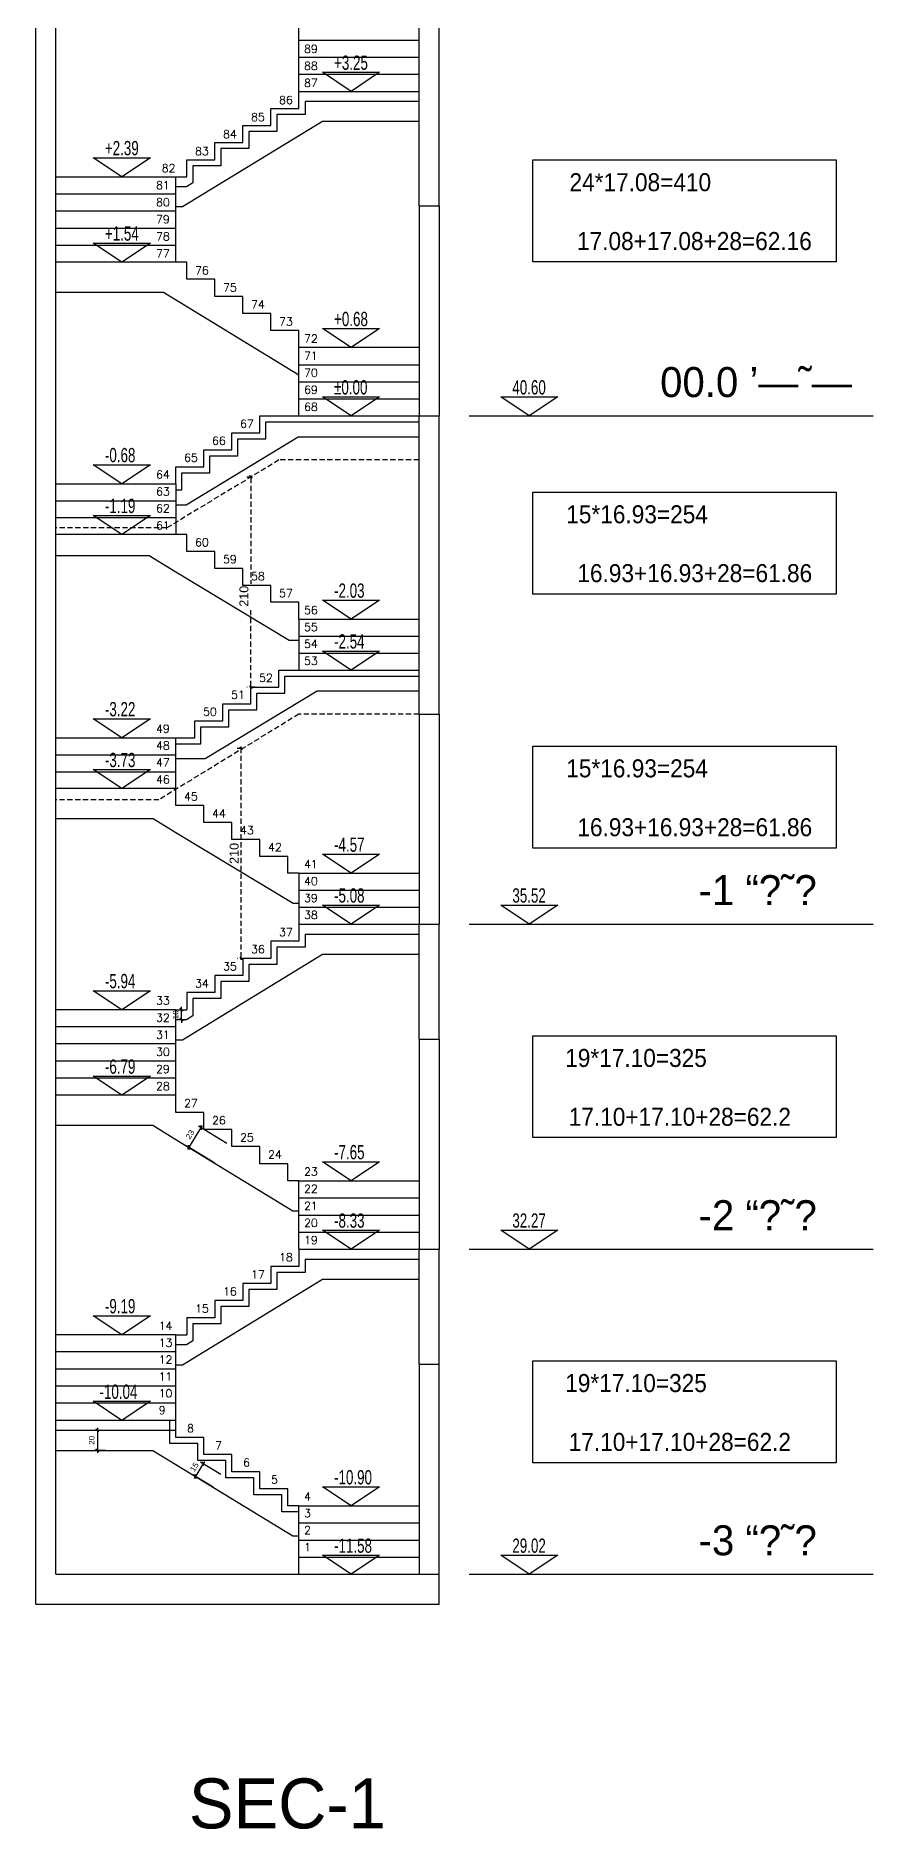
# Model space of a CAD drawing. Header units: centimetres. Extents: x 55145 to 64769, y -6931 to 11377.
# Drawn here: x 61562 to 62399, y 2570 to 4363 of the extents above; entities that cross this region are included whole.
import ezdxf
from ezdxf.enums import TextEntityAlignment as Align

# ---------------------------------------------------------------- set-up
doc = ezdxf.new("R2010")
doc.units = ezdxf.units.CM
doc.header["$LTSCALE"] = 11
doc.header["$MEASUREMENT"] = 0
doc.linetypes.add('Hidden', pattern=[0.714375, 0.47625, -0.238125])
doc.layers.get('DEFPOINTS').update_dxf_attribs({"color": 1})
for name, color, linetype in [('73', 120, 'Continuous'), ('B-TEXT-H', 6, 'Continuous'), ('DIM', 2, 'Continuous'), ('dim-100-v', 63, 'Continuous'), ('HATCH', 9, 'Continuous'), ('HID', 5, 'Hidden'), ('MABAT', 4, 'Continuous'), ('TXT', 2, 'Continuous'), ('TXT-Mech', 4, 'Continuous'), ('wall', 7, 'Continuous')]:
    doc.layers.add(name, color=color, linetype=linetype)
doc.styles.add('$0$TXT', font='TXT', dxfattribs={"width": 0.7})
doc.styles.add('hebtxt', font='hebtxt-weld.shx', dxfattribs={"width": 1.11})
doc.styles.add('ROMANCE', font='romanc')
doc.styles.add('SIMPHEB', font='SIMPHEB', dxfattribs={"height": 18})
doc.styles.get("Standard").update_dxf_attribs({"font": 'arial.ttf'})
doc.styles.add('T', font='tovana02')
doc.dimstyles.new('1-25', dxfattribs={"dimtxt": 9, "dimasz": 1, "dimexe": 2, "dimexo": 3, "dimgap": 2.5, "dimtad": 1, "dimdec": 0, "dimdsep": 46, "dimtxsty": 'Standard', "dimblk": 'GGK_DIM', "dimcen": 0.09, "dimse1": 1, "dimse2": 1, "dimadec": 0, "dimazin": 0, "dimtfac": 1, "dimtdec": 0, "dimtix": 1, "dimtmove": 2, "dimatfit": 3, "dimfxl": 1, "dimtolj": 1, "dimtzin": 0, "dimarcsym": 0})
doc.dimstyles.new('25', dxfattribs={"dimtxt": 5.5, "dimasz": 3, "dimexe": 3, "dimexo": 6, "dimgap": 3, "dimtad": 1, "dimdec": 0, "dimrnd": 0.5, "dimdsep": 46, "dimtxsty": 'hebtxt', "dimblk1": 'OBLIQUE', "dimblk2": 'OBLIQUE', "dimsah": 1, "dimcen": 1, "dimdle": 2.5, "dimclre": 9, "dimclrt": 3, "dimadec": 0, "dimazin": 0, "dimtfac": 1, "dimtdec": 0, "dimtix": 1, "dimtmove": 2, "dimatfit": 3, "dimldrblk": 'OBLIQUE', "dimfxl": 1, "dimtolj": 1, "dimarcsym": 0})

# ---------------------------------------------------------------- blocks, each defined once
blk = doc.blocks.new('_OBLIQUE')
at = {"color": 0, "linetype": 'ByBlock'}
blk.add_line((-0.5, -0.5), (0.5, 0.5), dxfattribs=at)
blk = doc.blocks.new('*D620')
at = {"layer": 'DEFPOINTS', "color": 0, "ltscale": 5, "transparency": 16777216}
for p in [(61701.94500154079, 3389.362583959361), (61707.44500154079, 3389.362583959361), (61701.94500154079, 3379.362583959361)]:
    blk.add_point(p, dxfattribs=at)
at = {"layer": 'DIM', "color": 0, "lineweight": -2, "ltscale": 5, "transparency": 16777216}
for p, q in [((61707.44500154079, 3389.362583959361), (61707.44500154079, 3392.362583959361)), ((61707.44500154079, 3379.362583959361), (61707.44500154079, 3389.362583959361)), ((61707.44500154079, 3379.362583959361), (61707.44500154079, 3376.362583959361))]:
    blk.add_line(p, q, dxfattribs=at)
at = {"layer": 'DIM', "color": 9, "lineweight": -2, "ltscale": 5, "transparency": 16777216}
for p, q in [((61707.94500154079, 3389.362583959361), (61710.44500154079, 3389.362583959361)), ((61707.94500154079, 3379.362583959361), (61710.44500154079, 3379.362583959361))]:
    blk.add_line(p, q, dxfattribs=at)
at = {"layer": 'DIM', "color": 0, "lineweight": -2, "ltscale": 5, "transparency": 16777216, "xscale": 3, "yscale": 3, "zscale": 3}
for p, rotation in [((61707.44500154079, 3389.362583959361), 270), ((61707.44500154079, 3379.362583959361), 90)]:
    blk.add_blockref('_OBLIQUE', p, dxfattribs=dict(at, rotation=rotation))
at = {"layer": 'DIM', "color": 3, "ltscale": 5, "transparency": 16777216, "insert": (61701.69500154078, 3384.362583959342), "char_height": 5.5, "attachment_point": 5, "rotation": 90, "style": 'hebtxt'}
blk.add_mtext('\\A1;10', dxfattribs=at)
blk = doc.blocks.new('sec-1-325')
at = {"layer": 'MABAT'}
for p, q in [((119.9999999962747, 153.9000000198139), (119.9999999962747, 239.4000000196975)), ((242.9999999963329, 68.4000000199303), (362.9999999964493, 68.4000000199303)), ((242.9999999962747, 0), (242.9999999962747, 68.4000000199303)), ((242.9999999962747, 51.30000001494773), (362.9999999964493, 51.30000001494773)), ((242.9999999962747, 34.20000000996515), (362.9999999964493, 34.20000000996515)), ((242.9999999962747, 17.10000000498258), (362.9999999964493, 17.10000000498258)), ((242.9999999962747, 0), (362.9999999964493, 0))]:
    blk.add_line(p, q, dxfattribs=at)
for points in [[(242.9999999962747, 325.0000000223517), (242.9999999962747, 307.8000000196043), (214.9999999962747, 307.8000000196043), (214.9999999962747, 290.7000000196276), (186.9999999962747, 290.7000000196276), (186.9999999962747, 273.6000000196509), (158.9999999962747, 273.6000000196509), (158.9999999962747, 256.5000000196742), (130.9999999962747, 256.5000000196742), (130.9999999962165, 239.4000000196975)], [(242.9999999962747, 325.0000000223517), (362.9999999964493, 325.0000000223517)], [(119.9999999961583, 239.4000000196975), (-5.820766e-10, 239.4000000193482)], [(119.9999999961583, 239.4000000196975), (130.9999999962165, 239.4000000196975)], [(119.9999999961583, 222.3000000197208), (-5.820766e-10, 222.3000000193715)], [(119.9999999961583, 205.200000019744), (-5.820766e-10, 205.2000000193948)], [(119.9999999962747, 188.1000000197673), (-4.656613e-10, 188.1000000194181)], [(119.9999999962747, 171.0000000197906), (-4.656613e-10, 171.0000000194414)], [(119.9999999962747, 153.9000000198139), (-4.656613e-10, 153.9000000194646)], [(242.9999999963329, 68.4000000199303), (231.9999999962747, 68.4000000199303), (231.9999999962747, 85.50000001990702), (203.9999999962747, 85.50000001990702), (203.9999999962747, 102.6000000198837), (175.9999999962747, 102.6000000198837), (175.9999999962747, 119.7000000198605), (147.9999999962747, 119.7000000198605), (147.9999999962747, 136.8000000198372), (119.9999999962747, 136.8000000198372), (119.9999999962165, 153.9000000198139)], [(-4.656613e-10, 123.9000000198139), (96.99416250516303, 123.9000000198139), (119.9999999962747, 109.8500064092223)], [(119.9999999962747, 109.8500064092223), (236.9941625051348, 38.4000000199303), (242.9999999962747, 38.4000000199303)]]:
    blk.add_lwpolyline(points, dxfattribs=at)
at = {"layer": 'wall'}
for points in [[(248.9999999962747, 315.0000000223517), (248.9999999962747, 301.8000000196043), (220.9999999962747, 301.8000000196043), (220.9999999962747, 284.7000000196276), (192.9999999962747, 284.7000000196276), (192.9999999962747, 267.6000000196509), (164.9999999962747, 267.6000000196509), (164.9999999962747, 250.5000000196742), (136.9999999962747, 250.5000000196742), (136.9999999961803, 233.4000000196414), (130.4502923939278, 229.4000000196975), (119.9999999961583, 229.4000000196975)], [(248.9999999962747, 315.0000000223517), (362.9999999964493, 315.0000000223517)], [(119.9999999962747, 209.4000000195811), (126.4813051485175, 209.4000000195811), (266.6450478432234, 295.0000000223517)], [(266.6450478432234, 295.0000000223517), (362.9999999964493, 295.0000000223517)]]:
    blk.add_lwpolyline(points, dxfattribs=at)
blk = doc.blocks.new('$0$SEC00')
blk.add_lwpolyline([(29.99999999999955, 20), (0, 0), (-30, 20)], close=True)
at = {"style": '$0$TXT', "width": 0.7}
blk.add_attdef('LEVEL', (-14.54834087567042, 22.59406115257661), '', height=10.50420168067227, dxfattribs=at)
blk = doc.blocks.new('GGK_DIM')
for p, q in [((1.333359999999971, 1.333359999999978), (-1.333320000000171, -1.333320000000068)), ((0, 0), (-0.9999999999999734, 0)), ((0, 4), (0, -4)), ((1.333359999999971, 0), (0, 0))]:
    blk.add_line(p, q)
blk = doc.blocks.new('*D621')
at = {"layer": 'DEFPOINTS', "color": 0, "transparency": 16777216}
for p in [(61776.94500154202, 3922.01591729307), (61776.94500154202, 3711.982583961801), (61776.94500154214, 3711.982583961801)]:
    blk.add_point(p, dxfattribs=at)
at = {"layer": 'HID', "color": 0, "lineweight": -2, "transparency": 16777216}
for p, q in [((61776.94500154214, 3921.01591729307), (61776.94500154214, 3815.248458904269)), ((61776.94500154214, 3712.982583961801), (61776.94500154214, 3790.240955493628))]:
    blk.add_line(p, q, dxfattribs=at)
for p, rotation in [((61776.94500154214, 3922.01591729307), 90), ((61776.94500154214, 3711.982583961801), 270)]:
    blk.add_blockref('GGK_DIM', p, dxfattribs=dict(at, rotation=rotation))
at = {"layer": 'HID', "color": 0, "transparency": 16777216, "insert": (61769.94500154199, 3802.74470719893), "char_height": 9, "attachment_point": 5, "rotation": 90}
blk.add_mtext('\\A1;210', dxfattribs=at)
blk = doc.blocks.new('*D622')
at = {"layer": 'DEFPOINTS', "color": 0, "transparency": 16777216}
for p in [(61767.24994257197, 3650.712583960676), (61768.94500154079, 3650.712583960676), (61768.94500154079, 3440.662583959291)]:
    blk.add_point(p, dxfattribs=at)
at = {"layer": 'HID', "color": 0, "lineweight": -2, "transparency": 16777216}
blk.add_line((61767.24994257197, 3441.662583959291), (61767.24994257197, 3649.712583960676), dxfattribs=at)
for p, rotation in [((61767.24994257197, 3650.712583960676), 90), ((61767.24994257197, 3440.662583959291), 270)]:
    blk.add_blockref('GGK_DIM', p, dxfattribs=dict(at, rotation=rotation))
at = {"layer": 'HID', "color": 0, "transparency": 16777216, "insert": (61760.15478568245, 3545.687583959965), "char_height": 9, "attachment_point": 5, "rotation": 90}
blk.add_mtext('\\A1;210', dxfattribs=at)
blk = doc.blocks.new('Hights-1')
at = {"layer": 'HATCH', "elevation": -0.0002177568349078}
for points in [[(-403.8562842383981, 1158.000019155443), (0, 1158.000019155443)], [(-403.8562842383981, 650.0000191777945), (0, 650.0000191777945)], [(-403.8562842383981, 325.0000191703439), (0, 325.0000191703439)]]:
    blk.add_lwpolyline(points, dxfattribs=at)
at = {"layer": 'HATCH'}
blk.add_lwpolyline([(-403.8562842383981, 0), (0, 0)], dxfattribs=at)
at = {"layer": 'TXT', "elevation": -0.0002177568349078}
for points in [[(-339.988448410295, 1413.974928133539), (-36.84372971858829, 1413.974928133539), (-36.84372971858829, 1312.025110170594), (-339.988448410295, 1312.025110170594)], [(-339.9884484549984, 1081.974928153912), (-36.84372976329178, 1081.974928153912), (-36.84372976329178, 980.0251101909671), (-339.9884484549984, 980.0251101909671)], [(-339.9884484549984, 827.9749281539116), (-36.84372976329178, 827.9749281539116), (-36.84372976329178, 726.0251101909671), (-339.9884484549984, 726.0251101909671)], [(-339.9884484549984, 538.4749281557743), (-36.84372976329178, 538.4749281557743), (-36.84372976329178, 436.5251101928297), (-339.9884484549984, 436.5251101928297)], [(-339.9884484549984, 213.4749185669934), (-36.84372976329178, 213.4749185669934), (-36.84372976329178, 111.5251006040489), (-339.9884484549984, 111.5251006040489)]]:
    blk.add_lwpolyline(points, close=True, dxfattribs=at)
at = {"layer": '73'}
ref = blk.add_blockref('$0$SEC00', (-343.6589123643935, 1158.000019155443), dxfattribs=dict(at, xscale=0.952, yscale=0.952, zscale=0.952))
ref.add_attrib('LEVEL', '40.60', (-360.6010942012072, 1179.509565375745), dxfattribs={"height": 14.28, "style": '$0$TXT', "width": 0.7})
ref = blk.add_blockref('$0$SEC00', (-343.6589123643935, 650.0000191777945), dxfattribs=dict(at, xscale=0.952, yscale=0.952, zscale=0.952))
ref.add_attrib('LEVEL', '35.52', (-360.6010942012072, 671.509565398097), dxfattribs={"height": 14.28, "style": '$0$TXT', "width": 0.7})
ref = blk.add_blockref('$0$SEC00', (-343.6589123643935, 325.0000191703439), dxfattribs=dict(at, xscale=0.952, yscale=0.952, zscale=0.952))
ref.add_attrib('LEVEL', '32.27', (-360.6010942012072, 346.5095653906465), dxfattribs={"height": 14.28, "style": '$0$TXT', "width": 0.7})
ref = blk.add_blockref('$0$SEC00', (-343.6589123643935, 0, 0.0002177568349083), dxfattribs=dict(at, xscale=0.952, yscale=0.952, zscale=0.952))
ref.add_attrib('LEVEL', '29.02', (-360.6010942012072, 21.50954622030258, 0.0002177568349083), dxfattribs={"height": 14.28, "style": '$0$TXT', "width": 0.7})
at = {"layer": 'TXT', "width": 0.9}
for s, p in [('24*17.08=410', (-161.932464034413, 1382.722408853821, -0.0002177568349078)), ('17.08+17.08+28=62.16', (-61.2591444515856, 1323.879680984071, -0.0002177568349078)), ('15*16.93=254', (-165.151454876177, 1050.722408874193, -0.0002177568349078)), ('16.93+16.93+28=61.86', (-60.92647451814264, 991.8796810044441, -0.0002177568349078)), ('15*16.93=254', (-165.151454876177, 796.7224088741932, -0.0002177568349078)), ('16.93+16.93+28=61.86', (-60.92647451814264, 737.8796810044441, -0.0002177568349078)), ('19*17.10=325', (-166.2060675052926, 507.2224088760559, -0.0002177568349078)), ('17.10+17.10+28=62.2', (-82.1354093151167, 448.3796810063068, -0.0002177568349078)), ('19*17.10=325', (-166.2060675052926, 182.222399287275, -0.0002177568349078)), ('17.10+17.10+28=62.2', (-82.1354093151167, 123.379671417526, -0.0002177568349078))]:
    blk.add_text(s, height=18, dxfattribs=at).set_placement(p, align=Align.RIGHT)
at = {"layer": 'TXT-Mech', "style": 'SIMPHEB'}
for s, p in [('00.0 ’—˜—', (-21.15154661505949, 1176.879960827529, -0.0002177568349078)), ('-1 “%%154˜%%142', (-56.31459762901068, 668.9829125329852, -0.000138978718125)), ('-2 “%%154˜%%142', (-56.31459762901068, 343.9829125255346, -0.000138978718125)), ('-3 “%%154˜%%142', (-56.31459762901068, 18.98289335519075, 7.87781168112e-05))]:
    blk.add_text(s, height=30, dxfattribs=at).set_placement(p, align=Align.RIGHT)
blk = doc.blocks.new('*D624')
at = {"layer": 'DEFPOINTS', "color": 0, "ltscale": 5, "transparency": 16777216}
for p in [(61637.54478353893, 2968.862583959289), (61623.48948679012, 2948.862583959476), (61637.54478353893, 2948.862583959476)]:
    blk.add_point(p, dxfattribs=at)
at = {"layer": 'DIM', "color": 9, "lineweight": -2, "ltscale": 5, "transparency": 16777216}
for p, q in [((61631.54478353893, 2968.862583959289), (61620.48948679012, 2968.862583959289)), ((61631.54478353893, 2948.862583959476), (61620.48948679012, 2948.862583959476))]:
    blk.add_line(p, q, dxfattribs=at)
at = {"layer": 'DIM', "color": 0, "lineweight": -2, "ltscale": 5, "transparency": 16777216}
blk.add_line((61623.48948679012, 2971.362583959289), (61623.48948679012, 2946.362583959476), dxfattribs=at)
at = {"layer": 'DIM', "color": 0, "lineweight": -2, "ltscale": 5, "transparency": 16777216, "xscale": 3, "yscale": 3, "zscale": 3}
for p, rotation in [((61623.48948679012, 2968.862583959289), 90), ((61623.48948679012, 2948.862583959476), 270)]:
    blk.add_blockref('_OBLIQUE', p, dxfattribs=dict(at, rotation=rotation))
at = {"layer": 'DIM', "color": 3, "ltscale": 5, "transparency": 16777216, "insert": (61617.7394867901, 2958.862583959365), "char_height": 5.5, "attachment_point": 5, "rotation": 90, "style": 'hebtxt'}
blk.add_mtext('\\A1;20', dxfattribs=at)
blk = doc.blocks.new('*D625')
at = {"layer": 'DEFPOINTS', "color": 0, "ltscale": 5, "transparency": 16777216}
for p in [(61721.43052709062, 2922.912501531697), (61744.2561126049, 2908.97259037834), (61751.94500154199, 2921.562583959541)]:
    blk.add_point(p, dxfattribs=at)
at = {"layer": 'DIM', "color": 9, "lineweight": -2, "ltscale": 5, "transparency": 16777216}
for p, q in [((61739.13551769887, 2912.099810838805), (61718.8702296376, 2924.476111761927)), ((61746.82440663595, 2924.689804420006), (61726.55911857469, 2937.066105343129))]:
    blk.add_line(p, q, dxfattribs=at)
at = {"layer": 'DIM', "color": 0, "lineweight": -2, "ltscale": 5, "transparency": 16777216}
blk.add_line((61730.42242455289, 2937.636076323746), (61720.12751856542, 2920.778920320852), dxfattribs=at)
at = {"layer": 'DIM', "color": 0, "lineweight": -2, "ltscale": 5, "transparency": 16777216, "xscale": 3, "yscale": 3, "zscale": 3}
for p, rotation in [((61721.43052709062, 2922.912501531697), 238.5869914659231), ((61729.1194160277, 2935.502495112898), 58.58699146592317)]:
    blk.add_blockref('_OBLIQUE', p, dxfattribs=dict(at, rotation=rotation))
at = {"layer": 'DIM', "color": 3, "ltscale": 5, "transparency": 16777216, "insert": (61720.36773477422, 2932.20441793025), "char_height": 5.5, "attachment_point": 5, "rotation": 58.58699146592318, "style": 'hebtxt'}
blk.add_mtext('\\A1;15', dxfattribs=at)
blk = doc.blocks.new('*D626')
at = {"layer": 'DEFPOINTS', "color": 0, "ltscale": 5, "transparency": 16777216}
for p in [(61714.9444310463, 3251.873653043724), (61757.94500154076, 3252.562583959545), (61745.95732310897, 3232.933636819747)]:
    blk.add_point(p, dxfattribs=at)
at = {"layer": 'DIM', "color": 0, "lineweight": -2, "ltscale": 5, "transparency": 16777216}
blk.add_line((61728.23511800329, 3273.636181394362), (61713.6414225211, 3249.740071832875), dxfattribs=at)
at = {"layer": 'DIM', "color": 9, "lineweight": -2, "ltscale": 5, "transparency": 16777216}
for p, q in [((61752.82440663474, 3255.68980442001), (61724.37181202509, 3273.066210413752)), ((61740.83672820295, 3236.060857280212), (61712.38413359329, 3253.437263273958))]:
    blk.add_line(p, q, dxfattribs=at)
at = {"layer": 'DIM', "color": 0, "lineweight": -2, "ltscale": 5, "transparency": 16777216, "xscale": 3, "yscale": 3, "zscale": 3}
for p, rotation in [((61726.9321094781, 3271.502600183518), 58.58699146592308), ((61714.9444310463, 3251.873653043724), 238.5869914659231)]:
    blk.add_blockref('_OBLIQUE', p, dxfattribs=dict(at, rotation=rotation))
at = {"layer": 'DIM', "color": 3, "ltscale": 5, "transparency": 16777216, "insert": (61716.03103347725, 3264.685046221566), "char_height": 5.5, "attachment_point": 5, "rotation": 58.58699146592307, "style": 'hebtxt'}
blk.add_mtext('\\A1;23', dxfattribs=at)

msp = doc.modelspace()

# ---------------------------------------------------------------- linework, layer by layer
at = {"layer": 'HID'}
for points in [[(61944.94500154278, 3938.962583958288), (61804.94500154199, 3938.962583958753), (61692.97253891243, 3871.192583961645), (61581.94500154303, 3871.192583961289)], [(61944.94500154286, 3684.962583962013), (61824.94500154076, 3684.962583962013), (61684.98587745422, 3599.36258395931), (61581.94500154391, 3599.362583959009)]]:
    msp.add_lwpolyline(points, dxfattribs=at)
at = {"layer": 'MABAT'}
for p, q in [((61944.94500154275, 4192.962583954562), (61944.94500154287, 3982.962583954562)), ((61964.94500154228, 4192.962583954562), (61964.9450015424, 3982.962583954562)), ((61581.94500154402, 3915.19258395792), (61701.94500154274, 3915.19258395792)), ((61701.94500154274, 3915.19258395792), (61701.94500154274, 3864.402583958698)), ((61581.94500154402, 3898.262583958101), (61701.94500154274, 3898.262583958101)), ((61581.94500154402, 3881.332583958283), (61701.94500154274, 3881.332583958283)), ((61944.94500154274, 3684.962583962013), (61944.94500154286, 3474.962583962013)), ((61964.94500154228, 3684.962583962013), (61964.94500154239, 3474.962583962013)), ((61581.94500154327, 3661.192583961645), (61701.94500154199, 3661.192583961645)), ((61701.94500154199, 3610.402583962423), (61701.94500154199, 3661.192583961645)), ((61581.94500154327, 3644.262583961827), (61701.94500154199, 3644.262583961827)), ((61581.94500154327, 3627.332583962008), (61701.94500154199, 3627.332583962008)), ((61824.94500154251, 3525.752583962167), (61824.94500154076, 3474.962583962013)), ((61944.94500154216, 3359.962583962013), (61944.94500154228, 3149.962583962013)), ((61964.9450015417, 3359.962583962013), (61964.94500154181, 3149.962583962013)), ((61701.94500154199, 2978.862583959475), (61701.94500154199, 3064.362583959359)), ((61944.94500154216, 3034.962583947228), (61944.9450015421, 2824.962583947228)), ((61964.94500154199, 2824.962583947694), (61964.94500154199, 3034.962583947694)), ((61824.94500154204, 2893.362583959592), (61944.94500154216, 2893.362583959592)), ((61824.94500154199, 2824.962583939661), (61824.94500154199, 2893.362583959592)), ((61824.94500154199, 2876.262583954609), (61944.94500154216, 2876.262583954609)), ((61824.94500154199, 2859.162583949626), (61944.94500154216, 2859.162583949626)), ((61824.94500154199, 2842.062583944644), (61944.94500154216, 2842.062583944644)), ((61824.94500154199, 2824.962583939661), (61944.94500154216, 2824.962583939661))]:
    msp.add_line(p, q, dxfattribs=at)
for points in [[(61824.94500154145, 4307.48258394711), (61824.94500154327, 4392.962583999805)], [(61824.94500154327, 4358.72258394711), (61944.94500154324, 4358.72258394711)], [(61824.94500154327, 4341.64258394711), (61944.94500154324, 4341.64258394711)], [(61824.94500154327, 4324.56258394711), (61944.94500154324, 4324.56258394711)], [(61581.94500154145, 4222.082583947111), (61712.94500154145, 4222.082583947111), (61712.94500154145, 4239.162583947111), (61740.94500154145, 4239.162583947111), (61740.94500154145, 4256.242583947111), (61768.94500154145, 4256.242583947111), (61768.94500154145, 4273.322583947111), (61796.94500154145, 4273.322583947111), (61796.94500154145, 4290.402583947111), (61824.94500154145, 4290.402583947111), (61824.94500154145, 4307.48258394711), (61944.94500154323, 4307.48258394711)], [(61701.94500154274, 4136.682583947111), (61701.94500154274, 4222.082583947111)], [(61581.94500154128, 4205.002583947496), (61701.94500154258, 4205.002583947496)], [(61581.94500154134, 4187.922583947496), (61701.94500154263, 4187.922583947496)], [(61581.94500154145, 4170.842583947496), (61701.94500154274, 4170.842583947496)], [(61581.94500154145, 4153.762583947111), (61701.94500154274, 4153.762583947111)], [(61944.94500154284, 4051.282583947112), (61824.94500154327, 4051.282583947112), (61824.94500154327, 4068.362583947111), (61796.94500154327, 4068.362583947111), (61796.94500154327, 4085.442583947111), (61768.94500154327, 4085.442583947111), (61768.94500154327, 4102.522583947111), (61740.94500154327, 4102.522583947111), (61740.94500154327, 4119.602583947111), (61712.94500154327, 4119.602583947111), (61712.94500154327, 4136.682583947111), (61581.94500154151, 4136.682583947111)], [(61581.9450015416, 4106.682583947111), (61689.48516408984, 4106.682583947111), (61824.94500154327, 4024.052083100522)], [(61824.94500154327, 3982.962583947112), (61824.94500154327, 4051.282583947112)], [(61824.94500154324, 4034.202583947045), (61944.94500154284, 4034.202583947112)], [(61824.94500154327, 4017.122583947045), (61944.94500154287, 4017.122583947112)], [(61824.94500154327, 4000.042583947112), (61944.94500154287, 4000.042583947178)], [(61701.94500154274, 3915.19258395792), (61701.94500154274, 3932.122583957971), (61729.94500154274, 3932.122583957971), (61729.94500154274, 3949.052583958022), (61757.94500154274, 3949.052583958022), (61757.94500154274, 3965.982583958074), (61785.94500154274, 3965.982583958074), (61785.94500154274, 3982.962583955028), (61944.94500154199, 3982.962583954562)], [(61701.94500154199, 3864.402583958698), (61581.94500154397, 3864.402583958232)], [(61824.94500154327, 3779.752583958441), (61824.94500154327, 3796.682583958493), (61796.94500154327, 3796.682583958493), (61796.94500154327, 3813.612583958544), (61768.94500154327, 3813.612583958544), (61768.94500154327, 3830.542583958595), (61740.94500154327, 3830.542583958595), (61740.94500154327, 3847.472583958646), (61712.94500154327, 3847.47258395853), (61712.94500154327, 3864.402583958698), (61701.94500154199, 3864.402583958698)], [(61581.94500154397, 3843.402583958232), (61675.22442778031, 3843.402583958232), (61701.94500154199, 3827.246179894428)], [(61701.94500154199, 3827.246179894428), (61815.22442777979, 3758.752583958441), (61824.94500154321, 3758.752583958441)], [(61824.94500154327, 3779.752583958441), (61944.94500154332, 3779.752583958325)], [(61824.94500154327, 3779.752583958441), (61824.94500154327, 3728.962583958687)], [(61824.94500154321, 3762.82258395839), (61944.94500154327, 3762.822583958274)], [(61701.94500154199, 3661.192583961645), (61720.94500154199, 3661.192583961645), (61720.94500154199, 3678.122583961696), (61748.94500154199, 3678.122583961696), (61748.94500154199, 3695.052583961748), (61776.94500154199, 3695.052583961748), (61776.94500154199, 3711.982583961799), (61804.94500154199, 3711.982583961799), (61804.94500154199, 3728.962583958753), (61944.94500154274, 3728.962583958288)], [(61824.94500154321, 3745.892583958339), (61944.94500154327, 3745.892583958223)], [(61701.94500154199, 3610.402583962423), (61581.94500154321, 3610.402583961957)], [(61824.94500154251, 3525.752583962167), (61813.94500154199, 3525.752583962167), (61813.94500154199, 3542.682583962218), (61785.94500154199, 3542.682583962218), (61785.94500154199, 3559.612583962269), (61757.94500154199, 3559.612583962269), (61757.94500154199, 3576.54258396232), (61729.94500154199, 3576.54258396232), (61729.94500154199, 3593.472583962372), (61701.94500154199, 3593.472583962255), (61701.94500154199, 3610.402583962423)], [(61581.94500154321, 3580.402583961957), (61679.10924762479, 3580.402583962334), (61701.94500154199, 3566.595108468784)], [(61701.94500154199, 3566.595108468784), (61819.10924762491, 3495.752583962172), (61824.94500154148, 3495.752583962167)], [(61824.94500154251, 3525.752583962167), (61944.94500154257, 3525.75258396205)], [(61824.94500154245, 3508.822583962115), (61944.94500154251, 3508.822583961999)], [(61824.94500154245, 3491.892583962064), (61944.94500154251, 3491.892583961948)], [(61824.94500154199, 3149.962583962013), (61824.94500154199, 3132.762583959266), (61796.94500154199, 3132.762583959266), (61796.94500154199, 3115.662583959289), (61768.94500154199, 3115.662583959289), (61768.94500154199, 3098.562583959312), (61740.94500154199, 3098.562583959312), (61740.94500154199, 3081.462583959335), (61712.94500154199, 3081.462583959335), (61712.94500154193, 3064.362583959359)], [(61824.94500154199, 3149.962583962013), (61944.94500154216, 3149.962583962013)], [(61701.94500154187, 3064.362583959359), (61581.94500154513, 3064.362583959009)], [(61701.94500154187, 3064.362583959359), (61712.94500154193, 3064.362583959359)], [(61701.94500154187, 3047.262583959382), (61581.94500154513, 3047.262583959033)], [(61701.94500154187, 3030.162583959405), (61581.94500154513, 3030.162583959056)], [(61701.94500154199, 3013.062583959429), (61581.94500154525, 3013.062583959079)], [(61701.94500154199, 2995.962583959452), (61581.94500154525, 2995.962583959103)], [(61701.94500154199, 2978.862583959475), (61581.94500154525, 2978.862583959126)], [(61824.94500154204, 2887.362583959592), (61807.94500154199, 2887.362583959592), (61807.94500154199, 2904.462583959568), (61779.94500154199, 2904.462583959568), (61779.94500154199, 2921.562583959545), (61751.94500154199, 2921.562583959545), (61751.94500154199, 2938.662583959522), (61723.94500154199, 2938.662583959522), (61723.94500154199, 2955.762583959498), (61695.94500154201, 2955.762583959498), (61695.94500154193, 2978.862583959455)], [(61824.94500154204, 2893.362583959592), (61813.94500154199, 2893.362583959592), (61813.94500154199, 2910.462583959568), (61785.94500154199, 2910.462583959568), (61785.94500154199, 2927.562583959545), (61757.94500154199, 2927.562583959545), (61757.94500154199, 2944.662583959522), (61729.94500154199, 2944.662583959522), (61729.94500154199, 2961.762583959498), (61701.94500154199, 2961.762583959498), (61701.94500154193, 2978.862583959475)], [(61701.94500154202, 2968.862583959475), (61581.94500154527, 2968.862583959126)], [(61581.94500154525, 2948.862583959475), (61678.93916405088, 2948.862583959475), (61701.94500154199, 2934.812590348884)], [(61701.94500154199, 2934.812590348884), (61818.93916405085, 2863.362583959592), (61824.94500154199, 2863.362583959592)]]:
    msp.add_lwpolyline(points, dxfattribs=at)
at = {"layer": 'wall'}
for p, q in [((61561.94500154199, 2794.962583932211), (61561.94500154199, 7508.962583937637)), ((61964.94500154189, 4192.962583954562), (61964.94500154198, 7508.962583953002)), ((61581.94500154571, 2824.962583939661), (61581.94500153075, 7488.962583923201)), ((61944.94500154314, 4192.962583954562), (61944.94500154573, 7488.962583923203)), ((61944.94500154199, 4192.962583954562), (61964.94500154188, 4192.962583954562)), ((61944.94500154274, 3684.962583962013), (61944.94500154298, 3982.962583954562)), ((61944.94500154199, 3982.962583954562), (61964.94500154188, 3982.962583954562)), ((61964.94500154187, 3684.962583962013), (61964.94500154188, 3982.962583954562)), ((61944.94500154094, 3684.962583962013), (61964.94500154076, 3684.962583962013)), ((61944.94500154245, 3359.962583962013), (61944.94500154257, 3474.962583962013)), ((61944.94500154094, 3474.962583962013), (61964.94500154076, 3474.962583962013)), ((61964.94500154193, 3359.962583962013), (61964.94500154187, 3474.962583962013)), ((61944.94500154216, 3359.962583962013), (61964.94500154199, 3359.962583962013)), ((61944.94500154216, 3034.962583947345), (61944.94500154228, 3149.962583962013)), ((61944.94500154216, 3149.962583962013), (61964.94500154199, 3149.962583962013)), ((61964.94500154199, 3034.962583947694), (61964.94500154193, 3149.962583962013)), ((61944.94500154222, 3034.962583947228), (61964.94500154199, 3034.962583947694)), ((61581.94500154565, 2824.962583939428), (61964.94500154199, 2824.962583947694)), ((61964.94500154199, 2794.962583932211), (61964.94500154199, 2824.962583947694)), ((61561.94500154199, 2794.962583924411), (61964.94500154199, 2794.962583939661))]:
    msp.add_line(p, q, dxfattribs=at)
for points in [[(61944.94500154323, 4297.48258394711), (61830.94500154145, 4297.48258394711), (61830.94500154145, 4284.402583947111), (61802.94500154145, 4284.402583947111), (61802.94500154145, 4267.322583947111), (61774.94500154145, 4267.322583947111), (61774.94500154145, 4250.242583947111), (61746.94500154145, 4250.242583947111), (61746.94500154145, 4233.162583947111), (61718.94500154145, 4233.162583947111), (61718.94500154145, 4216.082583947113), (61712.38762449226, 4212.082583947111), (61701.94500154274, 4212.082583947111)], [(61944.9450015432, 4277.48258394711), (61848.40483899488, 4277.48258394711), (61708.40483899487, 4192.082583947111), (61701.94500154274, 4192.082583947111)], [(61701.94500154274, 3909.19258395792), (61707.94500154274, 3909.19258395792), (61707.94500154274, 3926.122583957971), (61735.94500154274, 3926.122583957971), (61735.94500154274, 3943.052583958022), (61763.94500154274, 3943.052583958022), (61763.94500154274, 3959.982583958074), (61791.94500154274, 3959.982583958074), (61791.94500154274, 3976.962583955261), (61944.94500154199, 3976.962583954795)], [(61701.94500154274, 3894.19258395792), (61712.12728590349, 3894.19258395792), (61824.20997934248, 3961.962583955261), (61944.94500154295, 3961.962583955261)], [(61701.94500154199, 3655.192583961645), (61726.94500154199, 3655.192583961645), (61726.94500154199, 3672.122583961696), (61754.94500154199, 3672.122583961696), (61754.94500154199, 3689.052583961748), (61782.94500154199, 3689.052583961748), (61782.94500154199, 3705.982583961799), (61810.94500154199, 3705.982583961799), (61810.94500154199, 3722.962583958733), (61944.94500154272, 3722.962583958288)], [(61944.94500154276, 3707.962583958733), (61843.20997934129, 3707.962583958733), (61731.12728590274, 3640.192583961645), (61701.94500154199, 3640.192583961645)], [(61830.94500154199, 3139.962583962013), (61830.94500154199, 3126.762583959266), (61802.94500154199, 3126.762583959266), (61802.94500154199, 3109.662583959289), (61774.94500154199, 3109.662583959289), (61774.94500154199, 3092.562583959312), (61746.94500154199, 3092.562583959312), (61746.94500154199, 3075.462583959335), (61718.94500154199, 3075.462583959335), (61718.94500154189, 3058.362583959303), (61712.39529393964, 3054.362583959359), (61701.94500154187, 3054.362583959359)], [(61830.94500154199, 3139.962583962013), (61944.94500154216, 3139.962583962013)], [(61701.94500154199, 3034.362583959242), (61708.42630669423, 3034.362583959242), (61848.59004938893, 3119.962583962013)], [(61848.59004938893, 3119.962583962013), (61944.94500154216, 3119.962583962013)]]:
    msp.add_lwpolyline(points, dxfattribs=at)

# ---------------------------------------------------------------- block references
at = {"layer": '73'}
ref = msp.add_blockref('$0$SEC00', (61876.93910959973, 4307.48258394711), dxfattribs=dict(at, xscale=0.952, yscale=0.952, zscale=0.952))
ref.add_attrib('LEVEL', '+3.25', (61859.99692776432, 4328.992130167879), dxfattribs={"height": 14.28, "style": '$0$TXT', "width": 0.7})
ref = msp.add_blockref('$0$SEC00', (61647.89088768797, 4222.082583947344), dxfattribs=dict(at, xscale=0.952, yscale=0.952, zscale=0.952))
ref.add_attrib('LEVEL', '+2.39', (61630.94870585256, 4243.592130168112), dxfattribs={"height": 14.28, "style": '$0$TXT', "width": 0.7})
ref = msp.add_blockref('$0$SEC00', (61647.89088768825, 4136.682583947344), dxfattribs=dict(at, xscale=0.952, yscale=0.952, zscale=0.952))
ref.add_attrib('LEVEL', '+1.54', (61630.94870585283, 4158.192130168112), dxfattribs={"height": 14.28, "style": '$0$TXT', "width": 0.7})
ref = msp.add_blockref('$0$SEC00', (61876.93910959973, 4051.282583947112), dxfattribs=dict(at, xscale=0.952, yscale=0.952, zscale=0.952))
ref.add_attrib('LEVEL', '+0.68', (61859.99692776432, 4072.79213016788), dxfattribs={"height": 14.28, "style": '$0$TXT', "width": 0.7})
ref = msp.add_blockref('$0$SEC00', (61876.93910959973, 3982.962583954913), dxfattribs=dict(at, xscale=0.952, yscale=0.952, zscale=0.952))
ref.add_attrib('LEVEL', '%%p0.00', (61859.99692776432, 4004.472130175682), dxfattribs={"height": 14.28, "style": '$0$TXT', "width": 0.7})
ref = msp.add_blockref('$0$SEC00', (61647.89088768895, 3915.192583958153), dxfattribs=dict(at, xscale=0.952, yscale=0.952, zscale=0.952))
ref.add_attrib('LEVEL', '-0.68', (61630.94870585354, 3936.702130178921), dxfattribs={"height": 14.28, "style": '$0$TXT', "width": 0.7})
ref = msp.add_blockref('$0$SEC00', (61647.89088769071, 3864.402583958465), dxfattribs=dict(at, xscale=0.952, yscale=0.952, zscale=0.952))
ref.add_attrib('LEVEL', '-1.19', (61630.94870585529, 3885.912130179233), dxfattribs={"height": 14.28, "style": '$0$TXT', "width": 0.7})
ref = msp.add_blockref('$0$SEC00', (61876.93910959717, 3779.752583958441), dxfattribs=dict(at, xscale=0.952, yscale=0.952, zscale=0.952))
ref.add_attrib('LEVEL', '-2.03', (61859.99692776175, 3801.26213017921), dxfattribs={"height": 14.28, "style": '$0$TXT', "width": 0.7})
ref = msp.add_blockref('$0$SEC00', (61876.93910959933, 3728.962583958687), dxfattribs=dict(at, xscale=0.952, yscale=0.952, zscale=0.952))
ref.add_attrib('LEVEL', '-2.54', (61859.99692776391, 3750.472130179455), dxfattribs={"height": 14.28, "style": '$0$TXT', "width": 0.7})
ref = msp.add_blockref('$0$SEC00', (61647.89088769187, 3661.192583961878), dxfattribs=dict(at, xscale=0.952, yscale=0.952, zscale=0.952))
ref.add_attrib('LEVEL', '-3.22', (61630.94870585646, 3682.702130182646), dxfattribs={"height": 14.28, "style": '$0$TXT', "width": 0.7})
ref = msp.add_blockref('$0$SEC00', (61647.89088768975, 3610.40258396219), dxfattribs=dict(at, xscale=0.952, yscale=0.952, zscale=0.952))
ref.add_attrib('LEVEL', '-3.73', (61630.94870585434, 3631.912130182958), dxfattribs={"height": 14.28, "style": '$0$TXT', "width": 0.7})
ref = msp.add_blockref('$0$SEC00', (61876.93910959655, 3525.752583962167), dxfattribs=dict(at, xscale=0.952, yscale=0.952, zscale=0.952))
ref.add_attrib('LEVEL', '-4.57', (61859.99692776113, 3547.262130182935), dxfattribs={"height": 14.28, "style": '$0$TXT', "width": 0.7})
ref = msp.add_blockref('$0$SEC00', (61876.93910959695, 3474.962583962013), dxfattribs=dict(at, xscale=0.952, yscale=0.952, zscale=0.952))
ref.add_attrib('LEVEL', '-5.08', (61859.99692776154, 3496.472130182781), dxfattribs={"height": 14.28, "style": '$0$TXT', "width": 0.7})
ref = msp.add_blockref('$0$SEC00', (61647.89088769093, 3389.362583959242), dxfattribs=dict(at, xscale=0.952, yscale=0.952, zscale=0.952))
ref.add_attrib('LEVEL', '-5.94', (61630.94870585551, 3410.872130180011), dxfattribs={"height": 14.28, "style": '$0$TXT', "width": 0.7})
ref = msp.add_blockref('$0$SEC00', (61647.89088769077, 3303.862583959359), dxfattribs=dict(at, xscale=0.952, yscale=0.952, zscale=0.952))
ref.add_attrib('LEVEL', '-6.79', (61630.94870585535, 3325.372130180127), dxfattribs={"height": 14.28, "style": '$0$TXT', "width": 0.7})
ref = msp.add_blockref('$0$SEC00', (61876.93910959678, 3218.362583959592), dxfattribs=dict(at, xscale=0.952, yscale=0.952, zscale=0.952))
ref.add_attrib('LEVEL', '-7.65', (61859.99692776136, 3239.87213018036), dxfattribs={"height": 14.28, "style": '$0$TXT', "width": 0.7})
ref = msp.add_blockref('$0$SEC00', (61876.93910959649, 3149.962583962013), dxfattribs=dict(at, xscale=0.952, yscale=0.952, zscale=0.952))
ref.add_attrib('LEVEL', '-8.33', (61859.99692776107, 3171.472130182781), dxfattribs={"height": 14.28, "style": '$0$TXT', "width": 0.7})
ref = msp.add_blockref('$0$SEC00', (61647.89088769187, 3064.362583959242), dxfattribs=dict(at, xscale=0.952, yscale=0.952, zscale=0.952))
ref.add_attrib('LEVEL', '-9.19', (61630.94870585646, 3085.872130180011), dxfattribs={"height": 14.28, "style": '$0$TXT', "width": 0.7})
ref = msp.add_blockref('$0$SEC00', (61647.89088769193, 2978.862583959475), dxfattribs=dict(at, xscale=0.952, yscale=0.952, zscale=0.952))
ref.add_attrib('LEVEL', '-10.04', (61625.57015836661, 3000.372130180243), dxfattribs={"height": 14.28, "style": '$0$TXT', "width": 0.7})
ref = msp.add_blockref('$0$SEC00', (61876.93910959655, 2893.362583959592), dxfattribs=dict(at, xscale=0.952, yscale=0.952, zscale=0.952))
ref.add_attrib('LEVEL', '-10.90', (61859.99692776113, 2914.87213018036), dxfattribs={"height": 14.28, "style": '$0$TXT', "width": 0.7})
ref = msp.add_blockref('$0$SEC00', (61876.939109598, 2824.962583945133), dxfattribs=dict(at, xscale=0.952, yscale=0.952, zscale=0.952))
ref.add_attrib('LEVEL', '-11.58', (61859.99692776259, 2846.472130165901), dxfattribs={"height": 14.28, "style": '$0$TXT', "width": 0.7})
at = {"layer": 'dim-100-v'}
msp.add_blockref('Hights-1', (62398.801183659, 2824.962564791669, 0.0002177568349078), dxfattribs=at)
at = {"layer": 'MABAT', "color": 4}
msp.add_blockref('sec-1-325', (61581.94500154449, 3149.962583939661), dxfattribs=at)

# ---------------------------------------------------------------- texts
at = {"layer": 'B-TEXT-H', "style": 'ROMANCE'}
for s, p in [('89', (61829.97666582882, 4345.962129751222)), ('88', (61829.97666582872, 4328.922129751185)), ('86', (61805.04449539099, 4294.842129771132)), ('87', (61829.97666582872, 4311.882129751148)), ('85', (61777.04449539099, 4277.802129771095)), ('84', (61749.04449539099, 4260.762129771058)), ('83', (61721.04449539099, 4243.72212977102)), ('82', (61687.71151943092, 4226.682129770983)), ('81', (61682.0444953886, 4209.642129770946)), ('80', (61682.04449538988, 4192.602129770909)), ('79', (61682.04449538849, 4175.562129770871)), ('78', (61682.04449538843, 4158.522129770834)), ('77', (61682.04449538988, 4141.482129771146)), ('76', (61721.0444953907, 4124.442129771109)), ('75', (61749.0444953907, 4107.402129771071)), ('74', (61777.0444953907, 4090.362129771034)), ('73', (61805.04449539077, 4073.322129770997)), ('72', (61829.97666582841, 4056.282129750938)), ('71', (61829.97666582856, 4039.242129750901)), ('70', (61829.97666582851, 4022.202129750864)), ('69', (61829.97666582841, 4005.162129750826)), ('68', (61829.97666582841, 3988.122129750789)), ('66', (61738.04449539064, 3954.212129773921)), ('67', (61766.04449539064, 3971.142129773973)), ('65', (61710.04449538988, 3937.28212977387)), ('64', (61682.0444953889, 3920.352129773819)), ('63', (61682.0444953889, 3903.422129774)), ('62', (61682.0444953889, 3886.492129774182)), ('61', (61682.0444953889, 3869.562129774597)), ('60', (61721.04449539116, 3852.632129774545)), ('59', (61749.04449539116, 3835.702129774494)), ('58', (61777.04449539116, 3818.772129774443)), ('57', (61805.04449539058, 3801.842129774392)), ('56', (61829.97666582882, 3784.912129754317)), ('55', (61829.97666582882, 3767.982129754266)), ('54', (61829.97666582881, 3751.052129754215)), ('53', (61829.97666582878, 3734.122129754513)), ('52', (61785.04449538988, 3717.142129777698)), ('51', (61757.04449538988, 3700.212129777647)), ('50', (61729.04449538988, 3683.282129777595)), ('49', (61682.04449538988, 3666.352129777544)), ('48', (61682.04449538988, 3649.422129777726)), ('47', (61682.04449538988, 3632.492129777907)), ('46', (61682.04449538988, 3615.562129778322)), ('45', (61710.04449538988, 3598.632129778271)), ('44', (61738.04449538988, 3581.702129778219)), ('43', (61766.04449538988, 3564.772129778168)), ('42', (61794.04449538988, 3547.842129778117)), ('41', (61829.97666582692, 3530.912129758042)), ('40', (61829.97666582696, 3513.982129757991)), ('39', (61829.97666582694, 3497.05212975794)), ('38', (61829.97666582692, 3480.122129757889)), ('37', (61805.04449538866, 3462.922129775165)), ('36', (61777.04449538866, 3445.822129775188)), ('35', (61749.04449538866, 3428.722129775211)), ('34', (61721.04449538866, 3411.622129775234)), ('33', (61682.04449538988, 3394.522129775258)), ('32', (61682.04449538855, 3377.422129775281)), ('31', (61682.04449538988, 3360.322129775304)), ('30', (61682.04449538988, 3343.222129775328)), ('29', (61682.04449538866, 3326.122129775351)), ('28', (61682.04449538988, 3309.022129775374)), ('27', (61710.04449538866, 3291.922129775397)), ('26', (61738.04449538866, 3274.822129775421)), ('25', (61766.04449538866, 3257.722129775444)), ('24', (61794.04449538866, 3240.622129775467)), ('23', (61829.97666582698, 3223.522129755467)), ('22', (61829.97666582692, 3206.422129750485)), ('21', (61829.97666582692, 3189.322129745502)), ('20', (61829.97666582692, 3172.222129740519)), ('19', (61829.97666582814, 3155.122129757889)), ('18', (61805.04449538988, 3137.922129775165)), ('17', (61777.04449538988, 3120.822129775188)), ('16', (61749.04449538988, 3103.722129775211)), ('15', (61721.04449538988, 3086.622129775234)), ('14', (61684.67532125756, 3069.522129775258)), ('13', (61684.67532125761, 3052.422129775281)), ('12', (61684.67532125761, 3035.582129775314)), ('11', (61684.67532125761, 3018.742129775346)), ('10', (61684.67532125761, 3001.902129775262)), ('9', (61684.67532125761, 2985.062129775295)), ('8', (61713.04387680677, 2966.922129755374)), ('7', (61741.04387680677, 2949.822129755397)), ('6', (61769.04387680677, 2932.722129755421)), ('5', (61797.04387680677, 2915.622129755444)), ('4', (61829.9766658282, 2898.782129755125)), ('3', (61829.9766658282, 2881.942129755158)), ('2', (61829.9766658282, 2865.102129755074)), ('1', (61829.9766658282, 2848.262129755107))]:
    msp.add_text(s, height=8, dxfattribs=at).set_placement(p)
at = {"layer": 'TXT', "ltscale": 100, "style": 'T'}
msp.add_text('SEC-1', height=50, dxfattribs=at).set_placement((61911.82866762602, 2570.92702575805, 0.000396349505115), align=Align.RIGHT)

# ---------------------------------------------------------------- dimensions: what is measured, and where the dimension line sits
at = {"layer": 'DIM', "ltscale": 5}
for base, p1, p2, picture, middle in [((61707.44500154079, 3389.362583959361), (61701.94500154076, 3379.362583959359), (61701.94500154076, 3389.362583959359), '*D620', (61701.69500154078, 3384.362583959342)), ((61623.48948679012, 2948.862583959476), (61637.5447835389, 2968.862583959288), (61637.5447835389, 2948.862583959475), '*D624', (61617.7394867901, 2958.862583959365))]:
    dim = msp.add_linear_dim(base=base, p1=p1, p2=p2, angle=90, dimstyle='25', dxfattribs=at)
    dim.commit()
    dim.dimension.update_dxf_attribs({"geometry": picture, "text_midpoint": middle})
for p1, p2, distance, picture, middle in [((61757.94500154076, 3252.562583959545), (61745.95732310897, 3232.933636819748), -36.33901056241208, '*D626', (61716.03103347725, 3264.685046221566)), ((61751.94500154199, 2921.562583959545), (61744.2561126049, 2908.972590378338), -26.745625381231367, '*D625', (61720.36773477422, 2932.20441793025))]:
    dim = msp.add_aligned_dim(p1=p1, p2=p2, distance=distance, dimstyle='25', dxfattribs=at)
    dim.commit()
    dim.dimension.update_dxf_attribs({"geometry": picture, "text_midpoint": middle})
at = {"layer": 'HID'}
dim = msp.add_linear_dim(base=(61776.94500154214, 3711.982583961801), p1=(61776.94500154199, 3922.015917293068), p2=(61776.94500154199, 3711.982583961799), angle=90, dimstyle='1-25', dxfattribs=at)
dim.commit()
dim.dimension.update_dxf_attribs({"geometry": '*D621', "text_midpoint": (61769.94500154199, 3802.74470719893), "dimtype": 160})
dim = msp.add_linear_dim(base=(61767.24994257197, 3650.712583960676), p1=(61768.94500154076, 3440.662583959289), p2=(61768.94500154076, 3650.712583960674), angle=90, dimstyle='1-25', dxfattribs=at)
dim.commit()
dim.dimension.update_dxf_attribs({"geometry": '*D622', "text_midpoint": (61760.15478568245, 3545.687583959965)})

doc.saveas('drawing.dxf')
